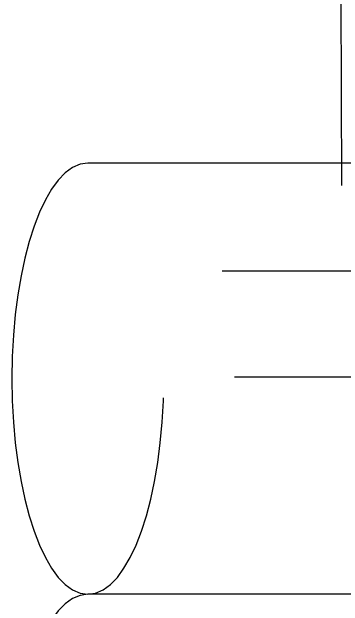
# Model space of a CAD drawing. Header units: metres. Extents: x 0 to 1843, y 1434 to 1492.
# Drawn here: x 1833.4518 to 1833.4986, y 1473.0281 to 1473.1121 of the extents above; entities that cross this region are included whole.
import ezdxf

# ---------------------------------------------------------------- set-up
doc = ezdxf.new("R2010")
doc.units = ezdxf.units.M
doc.header["$LTSCALE"] = 0.005
doc.linetypes.add('ACAD_ISO02W100', pattern=[15, 12, -3])
doc.layers.add('-Acotado', color=251, linetype='Continuous', lineweight=5)
doc.layers.add('-Proyeccion', color=85, linetype='ACAD_ISO02W100', lineweight=9)
doc.styles.add('-Arial Narrow', font='ARIALN.TTF')
doc.dimstyles.new('Esc 1_25', dxfattribs={"dimscale": 0.025, "dimtxt": 1.8, "dimasz": 1, "dimexe": 1, "dimexo": 2, "dimgap": 0.45, "dimtad": 2, "dimtih": 1, "dimtoh": 1, "dimzin": 4, "dimdsep": 46, "dimtxsty": '-Arial Narrow', "dimblk": 'ARCHTICK', "dimcen": 1, "dimdle": 1, "dimclrd": 256, "dimclre": 256, "dimclrt": 7, "dimadec": 0, "dimazin": 0, "dimtfac": 1, "dimtix": 1, "dimtmove": 1, "dimatfit": 2, "dimldrblk": 'ARCHTICK', "dimfxl": 1, "dimtolj": 2, "dimlwd": 5, "dimlwe": 0, "dimarcsym": 0})

# ---------------------------------------------------------------- blocks, each defined once
blk = doc.blocks.new('_ArchTick')
at = {"color": 0, "linetype": 'ByBlock', "const_width": 0.15}
blk.add_lwpolyline([(-0.5, -0.5), (0.5, 0.5)], dxfattribs=at)
blk = doc.blocks.new('*D482')
at = {"layer": '-Acotado', "lineweight": 0, "transparency": 16777216}
for p, q in [((1835.695321, 1473.09512), (1835.691151, 1474.310277)), ((1833.498454, 1473.087581), (1833.494284, 1474.302738))]:
    blk.add_line(p, q, dxfattribs=at)
at = {"layer": '-Acotado', "lineweight": 5, "transparency": 16777216}
blk.add_line((1833.46937, 1474.277652), (1835.716237, 1474.285363), dxfattribs=at)
at = {"layer": 'Defpoints', "color": 0, "transparency": 16777216}
for p in [(1835.691237, 1474.285277), (1835.695493, 1473.04512), (1833.498626, 1473.037581)]:
    blk.add_point(p, dxfattribs=at)
at = {"layer": '-Acotado', "lineweight": 5, "transparency": 16777216, "xscale": 0.025, "yscale": 0.025, "zscale": 0.025}
for p, rotation in [((1835.691237, 1474.285277), 0.1966311318336602), ((1833.49437, 1474.277738), 180.1966311318337)]:
    blk.add_blockref('_ArchTick', p, dxfattribs=dict(at, rotation=rotation))
at = {"layer": '-Acotado', "color": 7, "transparency": 16777216, "insert": (1834.592685, 1474.315937), "char_height": 0.045, "attachment_point": 5, "style": '-Arial Narrow'}
blk.add_mtext('\\A2;2.20', dxfattribs=at)

msp = doc.modelspace()

# ---------------------------------------------------------------- linework, layer by layer
at = {"layer": '-Proyeccion', "ltscale": 0.005}
for p, q in [((1834.135022, 1473.090751), (1833.462536, 1473.090751)), ((1834.120169, 1473.075492), (1833.481541, 1473.075492)), ((1834.111616, 1473.060492), (1833.483258, 1473.060492)), ((1834.105462, 1473.030489), (1833.462536, 1473.029793))]:
    msp.add_line(p, q, dxfattribs=at)
at = {"layer": '-Proyeccion', "ltscale": 0.005, "extrusion": (0, 0, -1)}
msp.add_ellipse((1833.462536, 1473.060272), major_axis=(0, 0.030479), ratio=0.352065, dxfattribs=at)
at = {"layer": '-Proyeccion', "ltscale": 0.005}
msp.add_ellipse((1833.462536, 1473.000011), major_axis=(0, -0.029783), ratio=0.360295, start_param=3.141593, end_param=6.283185, dxfattribs=at)

# ---------------------------------------------------------------- dimensions: what is measured, and where the dimension line sits
at = {"layer": '-Acotado'}
dim = msp.add_aligned_dim(p1=(1833.498626, 1473.037581), p2=(1835.695493, 1473.04512), distance=1.240164, dimstyle='Esc 1_25', dxfattribs=at)
dim.commit()
dim.dimension.update_dxf_attribs({"geometry": '*D482', "text_midpoint": (1834.592685, 1474.315937)})

doc.saveas('drawing.dxf')
